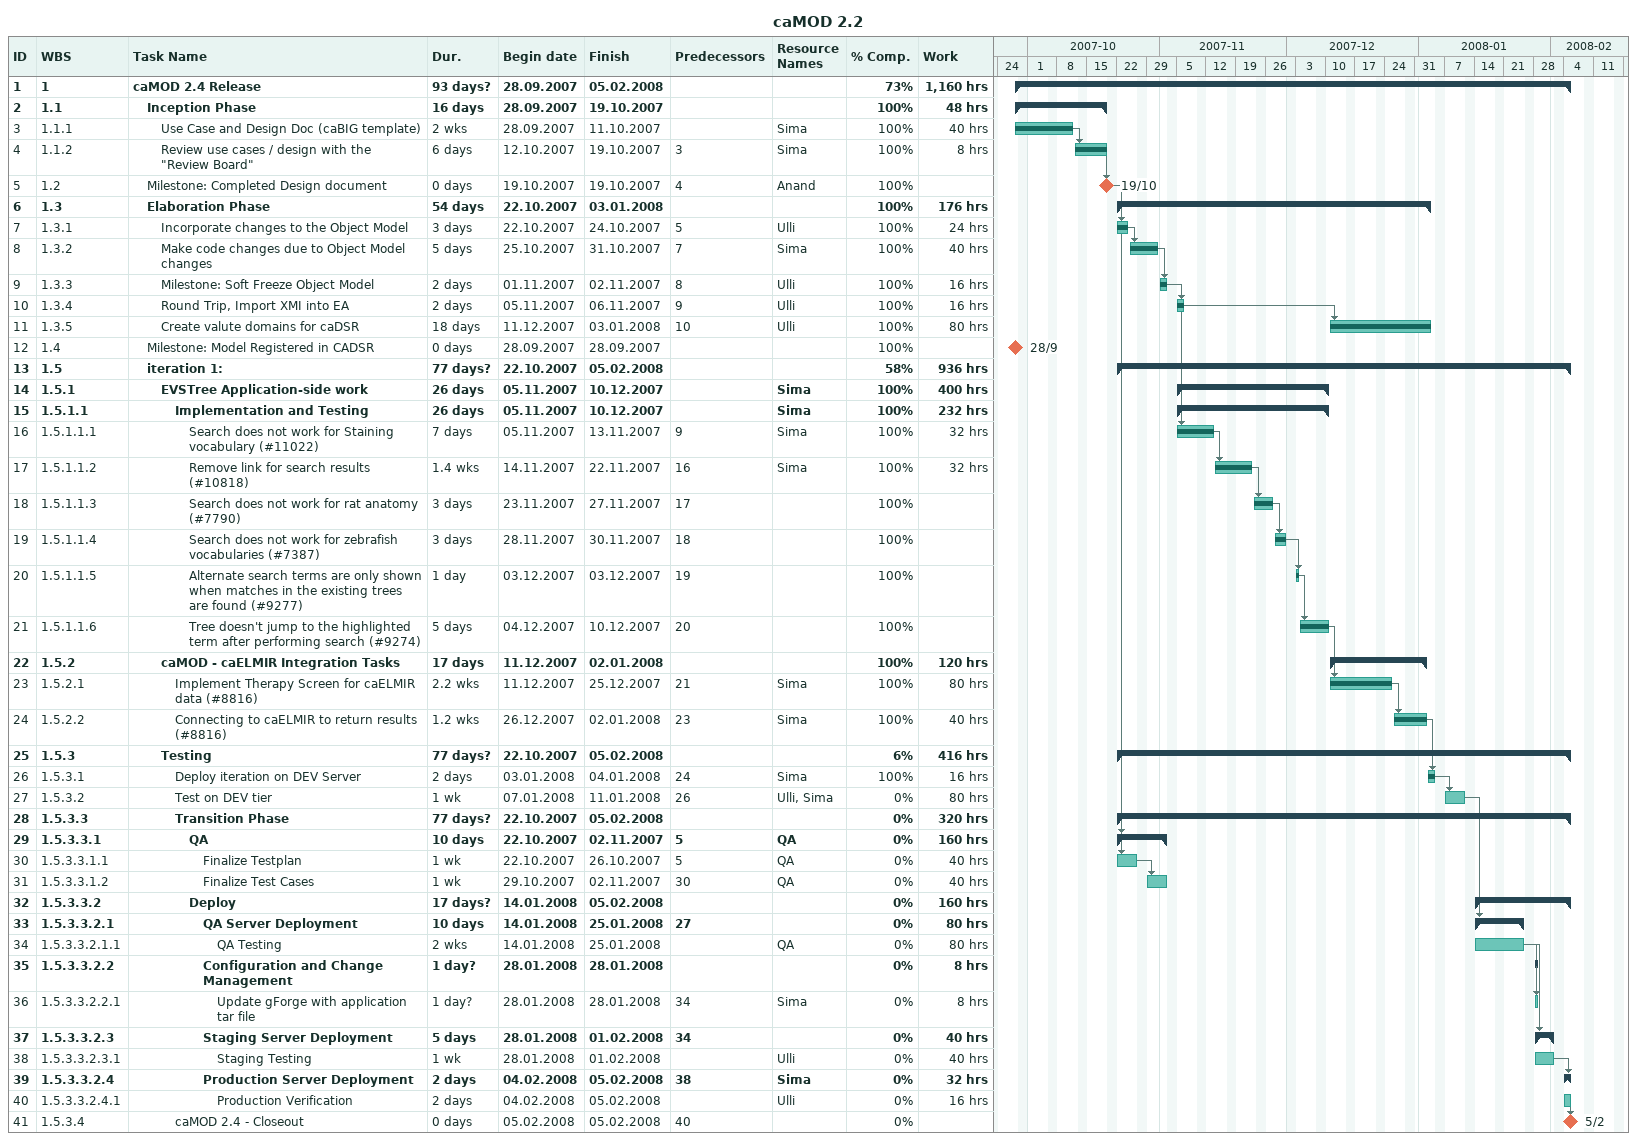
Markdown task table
caMOD 2.2

| ID | WBS | Task | Duration | Start | Finish | Predecessors | Resources | % complete | Work (h) |
|---|---|---|---|---|---|---|---|---|---|
| 1 | 1 | **caMOD 2.4 Release** | 93d? | 2007-09-28 | 2008-02-05 |  |  | 73 | 1160 |
| 2 | 1.1 | **Inception Phase** | 16d | 2007-09-28 | 2007-10-19 |  |  | 100 | 48 |
| 3 | 1.1.1 | Use Case and Design Doc (caBIG template) | 2w | 2007-09-28 | 2007-10-11 |  | Sima | 100 | 40 |
| 4 | 1.1.2 | Review use cases / design with the "Review Board" | 6d | 2007-10-12 | 2007-10-19 | 3 | Sima | 100 | 8 |
| 5 | 1.2 | Milestone: Completed Design document | 0d | 2007-10-19 | 2007-10-19 | 4 | Anand | 100 |  |
| 6 | 1.3 | **Elaboration Phase** | 54d | 2007-10-22 | 2008-01-03 |  |  | 100 | 176 |
| 7 | 1.3.1 | Incorporate changes to the Object Model | 3d | 2007-10-22 | 2007-10-24 | 5 | Ulli | 100 | 24 |
| 8 | 1.3.2 | Make code changes due to Object Model changes | 5d | 2007-10-25 | 2007-10-31 | 7 | Sima | 100 | 40 |
| 9 | 1.3.3 | Milestone: Soft Freeze Object Model | 2d | 2007-11-01 | 2007-11-02 | 8 | Ulli | 100 | 16 |
| 10 | 1.3.4 | Round Trip, Import XMI into EA | 2d | 2007-11-05 | 2007-11-06 | 9 | Ulli | 100 | 16 |
| 11 | 1.3.5 | Create valute domains for caDSR | 18d | 2007-12-11 | 2008-01-03 | 10 | Ulli | 100 | 80 |
| 12 | 1.4 | Milestone: Model Registered in CADSR | 0d | 2007-09-28 | 2007-09-28 |  |  | 100 |  |
| 13 | 1.5 | **iteration 1:** | 77d? | 2007-10-22 | 2008-02-05 |  |  | 58 | 936 |
| 14 | 1.5.1 | **EVSTree Application-side work** | 26d | 2007-11-05 | 2007-12-10 |  | Sima | 100 | 400 |
| 15 | 1.5.1.1 | **Implementation and Testing** | 26d | 2007-11-05 | 2007-12-10 |  | Sima | 100 | 232 |
| 16 | 1.5.1.1.1 | Search does not work for Staining vocabulary (#11022) | 7d | 2007-11-05 | 2007-11-13 | 9 | Sima | 100 | 32 |
| 17 | 1.5.1.1.2 | Remove link for search results (#10818) | 1.4w | 2007-11-14 | 2007-11-22 | 16 | Sima | 100 | 32 |
| 18 | 1.5.1.1.3 | Search does not work for rat anatomy (#7790) | 3d | 2007-11-23 | 2007-11-27 | 17 |  | 100 |  |
| 19 | 1.5.1.1.4 | Search does not work for zebrafish vocabularies (#7387) | 3d | 2007-11-28 | 2007-11-30 | 18 |  | 100 |  |
| 20 | 1.5.1.1.5 | Alternate search terms are only shown when matches in the existing trees are found (#9277) | 1d | 2007-12-03 | 2007-12-03 | 19 |  | 100 |  |
| 21 | 1.5.1.1.6 | Tree doesn't jump to the highlighted term after performing search (#9274) | 5d | 2007-12-04 | 2007-12-10 | 20 |  | 100 |  |
| 22 | 1.5.2 | **caMOD - caELMIR Integration Tasks** | 17d | 2007-12-11 | 2008-01-02 |  |  | 100 | 120 |
| 23 | 1.5.2.1 | Implement Therapy Screen for caELMIR data (#8816) | 2.2w | 2007-12-11 | 2007-12-25 | 21 | Sima | 100 | 80 |
| 24 | 1.5.2.2 | Connecting to caELMIR to return results (#8816) | 1.2w | 2007-12-26 | 2008-01-02 | 23 | Sima | 100 | 40 |
| 25 | 1.5.3 | **Testing** | 77d? | 2007-10-22 | 2008-02-05 |  |  | 6 | 416 |
| 26 | 1.5.3.1 | Deploy iteration on DEV Server | 2d | 2008-01-03 | 2008-01-04 | 24 | Sima | 100 | 16 |
| 27 | 1.5.3.2 | Test on DEV tier | 1w | 2008-01-07 | 2008-01-11 | 26 | Ulli, Sima | 0 | 80 |
| 28 | 1.5.3.3 | **Transition Phase** | 77d? | 2007-10-22 | 2008-02-05 |  |  | 0 | 320 |
| 29 | 1.5.3.3.1 | **QA** | 10d | 2007-10-22 | 2007-11-02 | 5 | QA | 0 | 160 |
| 30 | 1.5.3.3.1.1 | Finalize Testplan | 1w | 2007-10-22 | 2007-10-26 | 5 | QA | 0 | 40 |
| 31 | 1.5.3.3.1.2 | Finalize Test Cases | 1w | 2007-10-29 | 2007-11-02 | 30 | QA | 0 | 40 |
| 32 | 1.5.3.3.2 | **Deploy** | 17d? | 2008-01-14 | 2008-02-05 |  |  | 0 | 160 |
| 33 | 1.5.3.3.2.1 | **QA Server Deployment** | 10d | 2008-01-14 | 2008-01-25 | 27 |  | 0 | 80 |
| 34 | 1.5.3.3.2.1.1 | QA Testing | 2w | 2008-01-14 | 2008-01-25 |  | QA | 0 | 80 |
| 35 | 1.5.3.3.2.2 | **Configuration and Change Management** | 1d? | 2008-01-28 | 2008-01-28 |  |  | 0 | 8 |
| 36 | 1.5.3.3.2.2.1 | Update gForge with application tar file | 1d? | 2008-01-28 | 2008-01-28 | 34 | Sima | 0 | 8 |
| 37 | 1.5.3.3.2.3 | **Staging Server Deployment** | 5d | 2008-01-28 | 2008-02-01 | 34 |  | 0 | 40 |
| 38 | 1.5.3.3.2.3.1 | Staging Testing | 1w | 2008-01-28 | 2008-02-01 |  | Ulli | 0 | 40 |
| 39 | 1.5.3.3.2.4 | **Production Server Deployment** | 2d | 2008-02-04 | 2008-02-05 | 38 | Sima | 0 | 32 |
| 40 | 1.5.3.3.2.4.1 | Production Verification | 2d | 2008-02-04 | 2008-02-05 |  | Ulli | 0 | 16 |
| 41 | 1.5.3.4 | caMOD 2.4 - Closeout | 0d | 2008-02-05 | 2008-02-05 | 40 |  | 0 |  |
